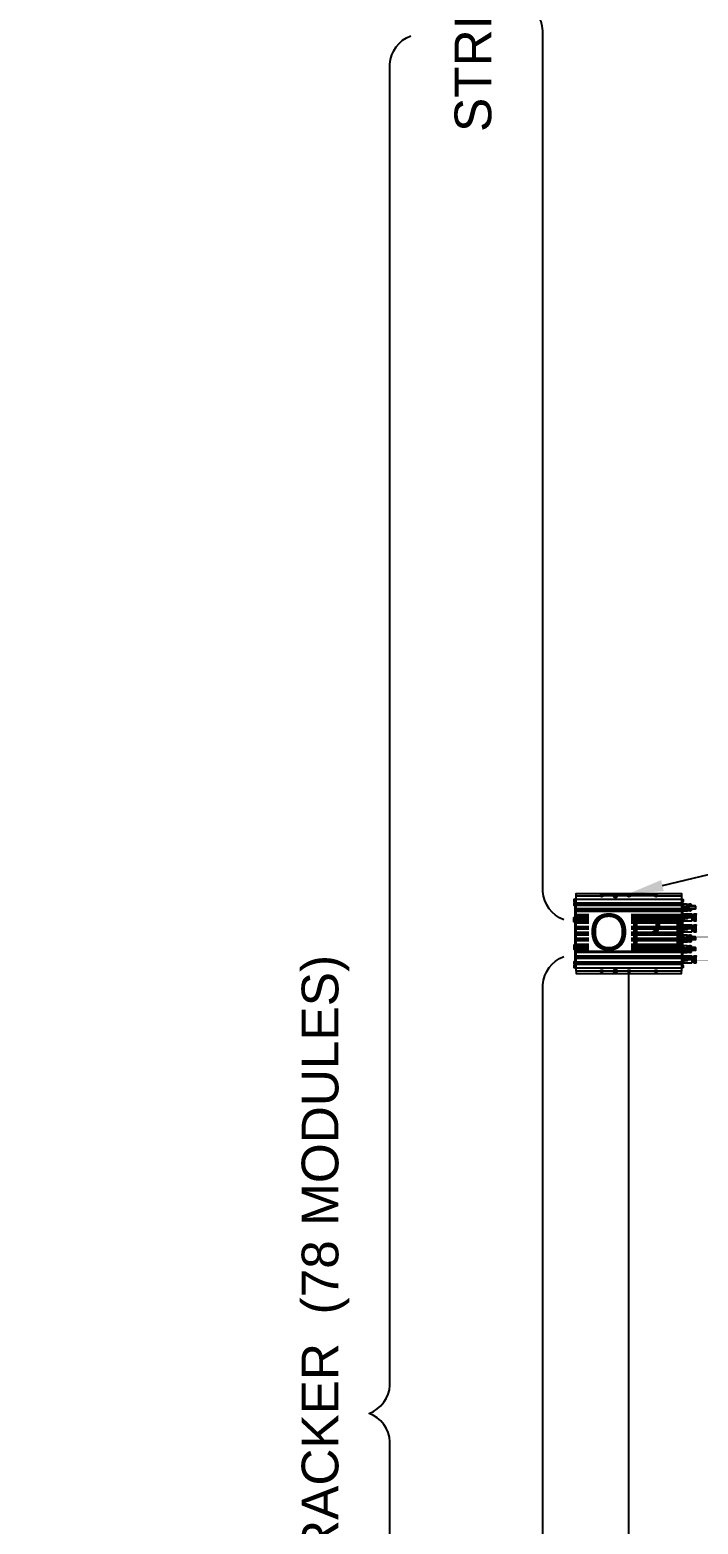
# Model space of a CAD drawing. Header units: feet. Extents: x -13743 to 68376, y -48 to 67763.
# Drawn here: x 1606.5 to 1642.8, y 63206.8 to 63288.1 of the extents above; entities that cross this region are included whole.
import ezdxf
from ezdxf import colors
from ezdxf.entities.mleader import LeaderData, LeaderLine
from ezdxf.enums import TextEntityAlignment as Align
from ezdxf.lldxf.tags import DXFTag
from ezdxf.math import Vec2, Vec3

# ---------------------------------------------------------------- set-up
doc = ezdxf.new("R2018")
doc.units = ezdxf.units.FT
doc.header["$MEASUREMENT"] = 0
for name, color, linetype in [('E-DC FEEDER', 10, 'DC TRUNK FEEDER'), ('E-OPT', 10, 'Continuous'), ('G-ANNO-TEXT', 1, 'Continuous')]:
    doc.layers.add(name, color=color, linetype=linetype)
doc.styles.add('NEI-A', font='arial.ttf')
doc.styles.get("Standard").update_dxf_attribs({"font": 'arial.ttf'})
tags = doc.linetypes.add('DC TRUNK FEEDER', pattern='A,0.5,-0.2,["DT",Standard,S=0.1,R=0,X=-0.1,Y=-0.05],-0.2', length=0.9).pattern_tags.tags
tags[6] = DXFTag(74, 10)

# ---------------------------------------------------------------- blocks, each defined once
blk = doc.blocks.new('AMPT-OPTIMIZER')
at = {"layer": 'E-OPT'}
for p, q in [((6.025, 3.759), (6.171, 3.765)), ((6.171, 3.395), (6.171, 3.407)), ((5.883, 3.023), (5.87, 3.023)), ((6.045, 3.13), (6.532, 3.13)), ((6.045, 3.042), (6.532, 3.042)), ((6.532, 3.033), (6.045, 3.033)), ((6.045, 2.534), (6.532, 2.534)), ((6.045, 2.447), (6.532, 2.447)), ((6.399, 2.897), (6.301, 2.897)), ((5.883, 2.428), (5.87, 2.428)), ((6.025, 2.075), (6.171, 2.081)), ((6.532, 2.438), (6.045, 2.438)), ((6.171, 1.71), (6.171, 1.723)), ((6.399, 2.302), (6.301, 2.302)), ((6.025, 1.495), (6.171, 1.5)), ((6.045, 0.85), (6.532, 0.85)), ((6.171, 1.13), (6.171, 1.143)), ((5.883, 0.744), (5.87, 0.744)), ((6.045, 0.763), (6.532, 0.763)), ((6.532, 0.753), (6.045, 0.753)), ((6.399, 0.618), (6.301, 0.618))]:
    blk.add_line(p, q, dxfattribs=at)
for points in [[(0, 4.218), (0, 4.34), (5.73, 4.34), (5.73, 4.218)], [(1.325, 0.123), (0, 0.123), (0, 4.218), (1.325, 4.218)], [(2.027, 4.218), (1.448, 4.218)], [(2.805, 4.218), (2.226, 4.218)], [(4.28, 4.218), (2.928, 4.218)], [(4.403, 4.218), (5.73, 4.218), (5.73, 0.123), (4.403, 0.123)], [(-0.089, 4.013), (-0.131, 4.013), (-0.131, 3.905), (-0.089, 3.905)], [(-0.089, 3.824), (-0.131, 3.824), (-0.131, 3.717), (-0.089, 3.717)], [(-0.028, 4.028), (0, 4.028)], [(0, 4.031), (5.73, 4.031)], [(0, 3.836), (5.73, 3.836)], [(0, 3.805), (5.73, 3.805)], [(0, 3.774), (5.73, 3.774)], [(0, 3.744), (5.73, 3.744)], [(0, 3.713), (5.73, 3.713)], [(0, 3.524), (5.73, 3.524)], [(0, 3.485), (5.73, 3.485)], [(0, 3.453), (5.73, 3.453)], [(0, 3.422), (5.73, 3.422)], [(0, 3.383), (5.73, 3.383)], [(5.73, 4.037), (5.775, 4.037), (5.775, 0.305), (5.73, 0.305)], [(5.775, 4.013), (5.817, 4.013), (5.817, 3.905), (5.775, 3.905)], [(5.775, 3.824), (5.817, 3.824), (5.817, 3.717), (5.775, 3.717)], [(5.9, 3.444), (5.971, 3.444), (5.971, 3.64), (5.9, 3.64)], [(6.112, 3.683), (6.112, 3.549), (6.112, 3.489)], [(6.171, 3.725), (6.171, 3.777), (6.196, 3.778)], [(6.196, 3.726), (6.196, 3.778), (6.254, 3.756), (6.254, 3.704)], [(-0.089, 2.924), (-0.131, 2.924), (-0.131, 3.032), (-0.089, 3.032)], [(-0.089, 2.8), (-0.131, 2.8), (-0.131, 2.907), (-0.089, 2.907)], [(0, 3.199), (5.73, 3.199)], [(0, 3.165), (5.73, 3.165)], [(0, 3.132), (5.73, 3.132)], [(0, 3.097), (5.73, 3.097)], [(0, 3.041), (5.73, 3.041)], [(0, 2.932), (5.73, 2.932)], [(0, 2.908), (5.73, 2.908)], [(0, 2.877), (5.73, 2.877)], [(0, 2.843), (5.73, 2.843)], [(0, 2.808), (5.73, 2.808)], [(0, 2.782), (5.73, 2.782)], [(0, 2.746), (5.73, 2.746)], [(0, 2.548), (5.73, 2.548)], [(0, 2.514), (5.73, 2.514)], [(0, 2.485), (5.73, 2.485)], [(0, 2.455), (5.73, 2.455)], [(5.775, 2.92), (5.817, 2.92), (5.817, 2.813), (5.775, 2.813)], [(5.87, 3.035), (5.87, 3.036), (5.855, 3.036)], [(5.87, 2.439), (5.87, 2.441), (5.855, 2.441)], [(5.897, 3.036), (5.883, 3.036), (5.883, 3.035)], [(5.897, 2.441), (5.883, 2.441), (5.883, 2.439)], [(0, 2.421), (5.73, 2.421)], [(0, 2.241), (5.73, 2.241)], [(0, 2.211), (5.73, 2.211)], [(0, 2.173), (5.73, 2.173)], [(0, 2.135), (5.73, 2.135)], [(0, 2.104), (5.73, 2.104)], [(0, 1.925), (5.73, 1.925)], [(0, 1.891), (5.73, 1.891)], [(0, 1.861), (5.73, 1.861)], [(0, 1.832), (5.73, 1.832)], [(0, 1.797), (5.73, 1.797)], [(5.9, 1.76), (5.971, 1.76), (5.971, 1.956), (5.9, 1.956)], [(6.112, 1.999), (6.112, 1.865), (6.112, 1.805)], [(6.171, 2.041), (6.171, 2.093), (6.196, 2.094)], [(6.196, 2.042), (6.196, 2.094), (6.254, 2.071), (6.254, 2.02)], [(-0.089, 1.541), (-0.131, 1.541), (-0.131, 1.434), (-0.089, 1.434)], [(-0.089, 1.417), (-0.131, 1.417), (-0.131, 1.31), (-0.089, 1.31)], [(0, 1.599), (5.73, 1.599)], [(0, 1.563), (5.73, 1.563)], [(0, 1.537), (5.73, 1.537)], [(0, 1.503), (5.73, 1.503)], [(0, 1.469), (5.73, 1.469)], [(0, 1.437), (5.73, 1.437)], [(0, 1.414), (5.73, 1.414)], [(0, 1.304), (5.73, 1.304)], [(0, 1.248), (5.73, 1.248)], [(0, 1.213), (5.73, 1.213)], [(0, 1.181), (5.73, 1.181)], [(0, 1.146), (5.73, 1.146)], [(0, 0.962), (5.73, 0.962)], [(0, 0.923), (5.73, 0.923)], [(0, 0.892), (5.73, 0.892)], [(0, 0.861), (5.73, 0.861)], [(0, 0.822), (5.73, 0.822)], [(5.775, 1.527), (5.817, 1.527), (5.817, 1.42), (5.775, 1.42)], [(5.9, 1.18), (5.971, 1.18), (5.971, 1.376), (5.9, 1.376)], [(6.112, 1.419), (6.112, 1.285), (6.112, 1.225)], [(6.171, 1.461), (6.171, 1.513), (6.196, 1.514)], [(6.196, 1.462), (6.196, 1.514), (6.254, 1.491), (6.254, 1.44)], [(-0.089, 0.624), (-0.131, 0.624), (-0.131, 0.517), (-0.089, 0.517)], [(-0.089, 0.433), (-0.131, 0.433), (-0.131, 0.326), (-0.089, 0.326)], [(-0.028, 0.313), (0, 0.313)], [(0, 0.633), (5.73, 0.633)], [(0, 0.602), (5.73, 0.602)], [(0, 0.571), (5.73, 0.571)], [(0, 0.54), (5.73, 0.54)], [(0, 0.51), (5.73, 0.51)], [(0, 0.311), (5.73, 0.311)], [(0, 0.123), (0, 0), (5.73, 0), (5.73, 0.123)], [(2.027, 0.123), (1.448, 0.123)], [(2.805, 0.123), (2.226, 0.123)], [(4.28, 0.123), (2.928, 0.123)], [(5.775, 0.624), (5.817, 0.624), (5.817, 0.517), (5.775, 0.517)], [(5.775, 0.433), (5.817, 0.433), (5.817, 0.326), (5.775, 0.326)], [(5.87, 0.755), (5.87, 0.757), (5.855, 0.757)], [(5.897, 0.757), (5.883, 0.757), (5.883, 0.755)]]:
    blk.add_lwpolyline(points, dxfattribs=at)
for points in [[(-0.028, 0.305), (-0.028, 4.037), (-0.089, 4.037), (-0.089, 0.305)], [(5.869, 3.553), (5.869, 3.592), (5.882, 3.592), (5.882, 3.553)], [(1.443, 2.652), (1.478, 2.652), (1.478, 2.634), (1.443, 2.634), (1.443, 2.6), (1.426, 2.6), (1.426, 2.634), (1.391, 2.634), (1.391, 2.652), (1.426, 2.652), (1.426, 2.686), (1.443, 2.686)], [(1.994, 2.652), (2.029, 2.652), (2.029, 2.634), (1.994, 2.634), (1.994, 2.6), (1.977, 2.6), (1.977, 2.634), (1.942, 2.634), (1.942, 2.652), (1.977, 2.652), (1.977, 2.686), (1.994, 2.686)], [(5.855, 3.046), (5.855, 3.035), (5.87, 3.035), (5.87, 3.022), (5.883, 3.022), (5.883, 3.035), (5.897, 3.035), (5.897, 3.046), (5.883, 3.046), (5.883, 3.06), (5.87, 3.06), (5.87, 3.046)], [(5.855, 2.451), (5.855, 2.439), (5.87, 2.439), (5.87, 2.426), (5.883, 2.426), (5.883, 2.439), (5.897, 2.439), (5.897, 2.451), (5.883, 2.451), (5.883, 2.465), (5.87, 2.465), (5.87, 2.451)], [(1.443, 1.689), (1.478, 1.689), (1.478, 1.706), (1.443, 1.706), (1.443, 1.741), (1.426, 1.741), (1.426, 1.706), (1.391, 1.706), (1.391, 1.689), (1.426, 1.689), (1.426, 1.654), (1.443, 1.654)], [(1.994, 1.689), (2.029, 1.689), (2.029, 1.706), (1.994, 1.706), (1.994, 1.741), (1.977, 1.741), (1.977, 1.706), (1.942, 1.706), (1.942, 1.689), (1.977, 1.689), (1.977, 1.654), (1.994, 1.654)], [(5.869, 1.869), (5.869, 1.908), (5.882, 1.908), (5.882, 1.869)], [(5.869, 1.289), (5.869, 1.327), (5.882, 1.327), (5.882, 1.289)], [(5.855, 0.767), (5.855, 0.755), (5.87, 0.755), (5.87, 0.742), (5.883, 0.742), (5.883, 0.755), (5.897, 0.755), (5.897, 0.767), (5.883, 0.767), (5.883, 0.781), (5.87, 0.781), (5.87, 0.767)]]:
    blk.add_lwpolyline(points, close=True, dxfattribs=at)
for points in [[(6.025, 3.707), (6.177, 3.713), (6.171, 3.725), (6.196, 3.726), (6.254, 3.704), (6.254, 3.699, -0.417336), (6.248, 3.693), (6.029, 3.684, 0.407505), (6.025, 3.681)], [(6.025, 3.413), (6.177, 3.407), (6.171, 3.395), (6.196, 3.394), (6.254, 3.416), (6.254, 3.421, 0.417361), (6.248, 3.427), (6.029, 3.436, -0.407434), (6.025, 3.439)], [(6.025, 2.023), (6.177, 2.029), (6.171, 2.041), (6.196, 2.042), (6.254, 2.02), (6.254, 2.015, -0.417336), (6.248, 2.009), (6.029, 2, 0.407505), (6.025, 1.996)], [(6.025, 1.728), (6.177, 1.723), (6.171, 1.71), (6.196, 1.71), (6.254, 1.732), (6.254, 1.737, 0.417361), (6.248, 1.743), (6.029, 1.751, -0.407434), (6.025, 1.755)], [(6.025, 1.443), (6.177, 1.449), (6.171, 1.461), (6.196, 1.462), (6.254, 1.44), (6.254, 1.434, -0.417336), (6.248, 1.428), (6.029, 1.42, 0.407505), (6.025, 1.416)], [(6.025, 1.148), (6.177, 1.143), (6.171, 1.13), (6.196, 1.129), (6.254, 1.152), (6.254, 1.157, 0.417361), (6.248, 1.163), (6.029, 1.171, -0.407434), (6.025, 1.175)]]:
    blk.add_lwpolyline(points, format="xyb", dxfattribs=at)
for centre, radius in [((1.386, 4.218), 0.0616), ((2.126, 4.218), 0.0994), ((2.126, 4.218), 0.0473), ((2.126, 4.218), 0.0136), ((2.866, 4.218), 0.0616), ((4.341, 4.218), 0.0616), ((5.874, 3.572), 0.0426), ((1.435, 2.643), 0.0939), ((1.986, 2.643), 0.0939), ((5.877, 3.04), 0.0426), ((5.877, 2.444), 0.0426), ((1.435, 1.697), 0.0939), ((1.986, 1.697), 0.0939), ((5.874, 1.888), 0.0426), ((5.874, 1.308), 0.0426), ((1.386, 0.123), 0.0616), ((2.126, 0.123), 0.0994), ((2.126, 0.123), 0.0473), ((2.126, 0.123), 0.0136), ((2.866, 0.123), 0.0616), ((4.341, 0.123), 0.0616), ((5.877, 0.76), 0.0426)]:
    blk.add_circle(centre, radius, dxfattribs=at)
for points, degree, knots in [([(5.817, 3.781), (6.025, 3.781), (6.025, 3.691), (6.025, 3.685), (6.025, 3.588), (6.025, 3.496), (6.025, 3.399), (6.025, 3.395), (6.025, 3.39), (5.775, 3.39)], 1, [0.137833, 0.137833, 0.8295, 1.8295, 2.8295, 3.8295, 4.781137, 5.781137, 6.781137, 7.781137, 8.528711, 8.528711]), ([(5.9, 3.606), (5.9, 3.617), (5.9, 3.629), (5.9, 3.64), (5.892, 3.644), (5.876, 3.652), (5.842, 3.667), (5.817, 3.678), (5.8, 3.685), (5.8, 3.686), (5.798, 3.686), (5.795, 3.688), (5.794, 3.689), (5.793, 3.69), (5.793, 3.691), (5.793, 3.691), (5.793, 3.592), (5.793, 3.494), (5.793, 3.395), (5.793, 3.395), (5.793, 3.395), (5.794, 3.396), (5.796, 3.397), (5.798, 3.398), (5.8, 3.399), (5.8, 3.399), (5.817, 3.406), (5.842, 3.417), (5.876, 3.432), (5.892, 3.44), (5.9, 3.444), (5.9, 3.475), (5.9, 3.507), (5.9, 3.539)], 3, [0, 0, 0, 0, 0.175489, 0.175489, 0.175489, 0.425436, 0.675194, 1.175489, 1.175489, 1.175489, 1.339863, 1.811084, 1.995544, 2.099777, 2.175489, 2.175489, 2.175489, 3.175489, 3.175489, 3.175489, 3.20703, 3.28519, 3.460771, 3.984033, 4.175489, 4.175489, 4.175489, 4.676213, 4.925949, 5.175489, 5.175489, 5.175489, 5.657834, 5.657834, 5.657834, 5.657834]), ([(5.971, 3.64), (5.976, 3.636), (5.986, 3.629), (6, 3.616), (6.011, 3.605), (6.02, 3.596), (6.024, 3.591), (6.025, 3.588), (6.025, 3.557), (6.025, 3.527), (6.025, 3.496), (6.024, 3.493), (6.02, 3.489), (6.012, 3.479), (6, 3.468), (5.986, 3.456), (5.976, 3.448), (5.971, 3.444)], 3, [0, 0, 0, 0, 0.249655, 0.499064, 0.749429, 0.874826, 1, 1, 1, 2, 2, 2, 2.121887, 2.244534, 2.492906, 2.745645, 3, 3, 3, 3]), ([(6.496, 3.659), (6.496, 3.659), (6.496, 3.659), (6.496, 3.658), (6.496, 3.657), (6.496, 3.655), (6.496, 3.654), (6.496, 3.653), (6.496, 3.655), (6.497, 3.657), (6.496, 3.66), (6.496, 3.663), (6.495, 3.664), (6.494, 3.665), (6.493, 3.667), (6.491, 3.668), (6.49, 3.668), (6.489, 3.668), (6.487, 3.669), (6.486, 3.669), (6.486, 3.669), (6.366, 3.669), (6.246, 3.669), (6.125, 3.669)], 3, [0, 0, 0, 0, 0.00679, 0.082907, 0.273787, 0.579512, 1, 1, 1, 1.184323, 1.369552, 1.431018, 1.494647, 1.57509, 1.669545, 1.75354, 1.803206, 1.860768, 1.942971, 2, 2, 2, 3, 3, 3, 3]), ([(6.125, 3.638), (6.246, 3.638), (6.366, 3.638), (6.486, 3.638), (6.487, 3.638), (6.488, 3.638), (6.49, 3.638), (6.491, 3.639), (6.493, 3.64), (6.494, 3.641), (6.495, 3.642), (6.496, 3.644), (6.497, 3.648), (6.497, 3.651), (6.496, 3.653), (6.496, 3.652), (6.496, 3.649), (6.496, 3.644), (6.496, 3.639), (6.496, 3.635), (6.496, 3.631), (6.496, 3.626), (6.496, 3.62), (6.496, 3.614), (6.496, 3.607), (6.496, 3.6), (6.496, 3.592), (6.496, 3.585), (6.496, 3.578), (6.496, 3.571), (6.496, 3.565), (6.496, 3.56), (6.496, 3.558), (6.496, 3.555), (6.496, 3.55), (6.496, 3.542), (6.496, 3.536), (6.496, 3.532), (6.496, 3.529), (6.496, 3.525), (6.496, 3.522), (6.496, 3.519), (6.496, 3.516), (6.496, 3.514), (6.496, 3.513), (6.496, 3.513), (6.496, 3.513)], 3, [0, 0, 0, 0, 1, 1, 1, 1.083046, 1.158085, 1.262935, 1.337098, 1.402233, 1.482349, 1.555826, 1.696592, 2, 2, 2, 2.04231, 2.094742, 2.1573, 2.195082, 2.234864, 2.276646, 2.343067, 2.413996, 2.488015, 2.563526, 2.640518, 2.718997, 2.791295, 2.862229, 2.931799, 3, 3, 3, 3.1834, 3.352569, 3.507508, 3.584771, 3.655787, 3.720526, 3.805907, 3.877192, 3.933172, 3.972439, 3.994995, 4, 4, 4, 4]), ([(6.495, 3.507), (6.494, 3.507), (6.494, 3.506), (6.493, 3.505), (6.491, 3.504), (6.489, 3.503), (6.487, 3.503), (6.486, 3.503), (6.486, 3.503), (6.366, 3.503), (6.246, 3.503), (6.125, 3.503)], 3, [0, 0, 0, 0, 0.056801, 0.266575, 0.453065, 0.690822, 0.873365, 1, 1, 1, 2, 2, 2, 2]), ([(6.495, 3.665), (6.495, 3.665), (6.495, 3.664), (6.495, 3.663), (6.496, 3.663), (6.496, 3.662), (6.496, 3.661), (6.496, 3.66), (6.496, 3.66), (6.496, 3.659), (6.496, 3.659)], 3, [0, 0, 0, 0, 0.122148, 0.248297, 0.373015, 0.498504, 0.624821, 0.749092, 0.874878, 1, 1, 1, 1]), ([(6.496, 3.513), (6.496, 3.513), (6.496, 3.512), (6.496, 3.511), (6.496, 3.511), (6.496, 3.51), (6.496, 3.509), (6.495, 3.508), (6.495, 3.508), (6.495, 3.507), (6.495, 3.507)], 3, [0, 0, 0, 0, 0.125061, 0.250714, 0.374997, 0.501326, 0.626689, 0.751419, 0.874759, 1, 1, 1, 1]), ([(6.405, 3.219), (6.405, 3.218), (6.405, 3.216), (6.405, 3.183), (6.301, 3.183), (6.301, 3.195), (6.301, 3.204), (6.282, 3.224), (5.775, 3.224)], 1, [0, 0, 1, 2, 3, 4, 5, 6, 7, 7.955035, 7.955035]), ([(6.405, 2.624), (6.405, 2.623), (6.405, 2.62), (6.405, 2.588), (6.301, 2.588), (6.301, 2.6), (6.301, 2.609), (6.282, 2.628), (5.775, 2.628)], 1, [0, 0, 1, 2, 3, 4, 5, 6, 7, 7.955035, 7.955035]), ([(5.928, 3.173), (5.912, 3.181), (5.881, 3.196), (5.85, 3.209), (5.834, 3.216), (5.833, 3.216), (5.832, 3.217), (5.83, 3.217), (5.828, 3.219), (5.827, 3.219), (5.827, 3.219), (5.827, 3.219), (5.827, 3.127), (5.827, 3.034), (5.827, 2.942), (5.827, 2.942), (5.827, 2.942), (5.828, 2.943), (5.829, 2.945), (5.832, 2.946), (5.833, 2.947), (5.834, 2.947), (5.85, 2.954), (5.881, 2.967), (5.912, 2.982), (5.928, 2.989), (5.967, 2.989), (6.006, 2.989), (6.045, 2.989), (6.045, 3.051), (6.045, 3.112), (6.045, 3.173), (6.006, 3.173), (5.967, 3.173), (5.928, 3.173), (5.928, 3.112), (5.928, 3.051), (5.928, 2.989)], 3, [0, 0, 0, 0, 0.499249, 1, 1, 1, 1.191456, 1.714328, 1.889909, 1.968408, 2, 2, 2, 3, 3, 3, 3.075721, 3.180211, 3.36466, 3.835604, 4, 4, 4, 4.500323, 5, 5, 5, 6, 6, 6, 7, 7, 7, 8, 8, 8, 9, 9, 9, 9]), ([(5.928, 2.578), (5.912, 2.585), (5.881, 2.6), (5.85, 2.614), (5.834, 2.62), (5.833, 2.62), (5.832, 2.621), (5.83, 2.622), (5.828, 2.623), (5.827, 2.623), (5.827, 2.624), (5.827, 2.624), (5.827, 2.531), (5.827, 2.439), (5.827, 2.346), (5.827, 2.346), (5.827, 2.347), (5.828, 2.348), (5.829, 2.349), (5.832, 2.351), (5.833, 2.351), (5.834, 2.351), (5.85, 2.358), (5.881, 2.372), (5.912, 2.386), (5.928, 2.394), (5.967, 2.394), (6.006, 2.394), (6.045, 2.394), (6.045, 2.455), (6.045, 2.517), (6.045, 2.578), (6.006, 2.578), (5.967, 2.578), (5.928, 2.578), (5.928, 2.517), (5.928, 2.455), (5.928, 2.394)], 3, [0, 0, 0, 0, 0.499249, 1, 1, 1, 1.191456, 1.714328, 1.889909, 1.968408, 2, 2, 2, 3, 3, 3, 3.075721, 3.180211, 3.36466, 3.835604, 4, 4, 4, 4.500323, 5, 5, 5, 6, 6, 6, 7, 7, 7, 8, 8, 8, 9, 9, 9, 9]), ([(6.282, 3.224), (6.282, 3.222), (6.282, 3.221), (6.282, 3.219), (6.282, 3.219), (6.282, 3.219), (6.283, 3.218), (6.283, 3.217), (6.284, 3.216), (6.284, 3.216), (6.29, 3.209), (6.296, 3.202), (6.301, 3.195)], 3, [0, 0, 0, 0, 1, 1, 1, 1.133744, 1.328934, 1.783703, 2, 2, 2, 3, 3, 3, 3]), ([(6.301, 2.967), (6.296, 2.96), (6.29, 2.954), (6.284, 2.947), (6.284, 2.947), (6.283, 2.946), (6.282, 2.944), (6.282, 2.943), (6.282, 2.942), (6.282, 2.942), (6.282, 2.913), (6.282, 2.885), (6.282, 2.857), (6.288, 2.863), (6.295, 2.87), (6.301, 2.876), (6.301, 2.907), (6.301, 2.937), (6.301, 2.967), (6.301, 2.971), (6.301, 2.975), (6.301, 2.979), (6.336, 2.979), (6.37, 2.979), (6.405, 2.979)], 3, [0, 0, 0, 0, 1, 1, 1, 1.158896, 1.546272, 1.765764, 2, 2, 2, 3, 3, 3, 4, 4, 4, 5, 5, 5, 6, 6, 6, 7, 7, 7, 7]), ([(6.282, 2.628), (6.282, 2.627), (6.282, 2.625), (6.282, 2.624), (6.282, 2.624), (6.282, 2.623), (6.283, 2.622), (6.283, 2.621), (6.284, 2.62), (6.284, 2.62), (6.29, 2.614), (6.296, 2.607), (6.301, 2.6)], 3, [0, 0, 0, 0, 1, 1, 1, 1.133744, 1.328934, 1.783703, 2, 2, 2, 3, 3, 3, 3]), ([(5.775, 2.097), (6.025, 2.097), (6.025, 2.007), (6.025, 2.001), (6.025, 1.904), (6.025, 1.812), (6.025, 1.715), (6.025, 1.711), (6.025, 1.706), (5.775, 1.706)], 1, [0, 0, 0.8295, 1.8295, 2.8295, 3.8295, 4.781137, 5.781137, 6.781137, 7.781137, 8.528711, 8.528711]), ([(5.9, 1.922), (5.9, 1.933), (5.9, 1.945), (5.9, 1.956), (5.892, 1.96), (5.876, 1.968), (5.842, 1.983), (5.817, 1.994), (5.8, 2.001), (5.8, 2.001), (5.798, 2.002), (5.795, 2.003), (5.794, 2.005), (5.793, 2.006), (5.793, 2.007), (5.793, 2.007), (5.793, 1.908), (5.793, 1.81), (5.793, 1.711), (5.793, 1.711), (5.793, 1.711), (5.794, 1.712), (5.796, 1.713), (5.798, 1.714), (5.8, 1.714), (5.8, 1.715), (5.817, 1.722), (5.842, 1.733), (5.876, 1.748), (5.892, 1.756), (5.9, 1.76), (5.9, 1.791), (5.9, 1.823), (5.9, 1.854)], 3, [0, 0, 0, 0, 0.175489, 0.175489, 0.175489, 0.425436, 0.675194, 1.175489, 1.175489, 1.175489, 1.339863, 1.811084, 1.995544, 2.099777, 2.175489, 2.175489, 2.175489, 3.175489, 3.175489, 3.175489, 3.20703, 3.28519, 3.460771, 3.984033, 4.175489, 4.175489, 4.175489, 4.676213, 4.925949, 5.175489, 5.175489, 5.175489, 5.657834, 5.657834, 5.657834, 5.657834]), ([(5.971, 1.956), (5.976, 1.952), (5.986, 1.944), (6, 1.932), (6.011, 1.921), (6.02, 1.912), (6.024, 1.907), (6.025, 1.904), (6.025, 1.873), (6.025, 1.843), (6.025, 1.812), (6.024, 1.809), (6.02, 1.805), (6.012, 1.795), (6, 1.784), (5.986, 1.772), (5.976, 1.764), (5.971, 1.76)], 3, [0, 0, 0, 0, 0.249655, 0.499064, 0.749429, 0.874826, 1, 1, 1, 2, 2, 2, 2.121887, 2.244534, 2.492906, 2.745645, 3, 3, 3, 3]), ([(6.496, 1.975), (6.496, 1.975), (6.496, 1.975), (6.496, 1.974), (6.496, 1.973), (6.496, 1.971), (6.496, 1.97), (6.496, 1.969), (6.496, 1.97), (6.497, 1.973), (6.496, 1.976), (6.496, 1.978), (6.495, 1.98), (6.494, 1.981), (6.493, 1.983), (6.491, 1.983), (6.49, 1.984), (6.489, 1.984), (6.487, 1.985), (6.486, 1.985), (6.486, 1.985), (6.366, 1.985), (6.246, 1.985), (6.125, 1.985)], 3, [0, 0, 0, 0, 0.00679, 0.082907, 0.273787, 0.579512, 1, 1, 1, 1.184323, 1.369552, 1.431018, 1.494647, 1.57509, 1.669545, 1.75354, 1.803206, 1.860768, 1.942971, 2, 2, 2, 3, 3, 3, 3]), ([(6.125, 1.954), (6.246, 1.954), (6.366, 1.954), (6.486, 1.954), (6.487, 1.954), (6.488, 1.954), (6.49, 1.954), (6.491, 1.955), (6.493, 1.956), (6.494, 1.957), (6.495, 1.958), (6.496, 1.96), (6.497, 1.964), (6.497, 1.967), (6.496, 1.969), (6.496, 1.968), (6.496, 1.965), (6.496, 1.96), (6.496, 1.955), (6.496, 1.951), (6.496, 1.947), (6.496, 1.942), (6.496, 1.936), (6.496, 1.93), (6.496, 1.923), (6.496, 1.915), (6.496, 1.908), (6.496, 1.901), (6.496, 1.894), (6.496, 1.887), (6.496, 1.88), (6.496, 1.876), (6.496, 1.874), (6.496, 1.871), (6.496, 1.866), (6.496, 1.858), (6.496, 1.852), (6.496, 1.848), (6.496, 1.844), (6.496, 1.841), (6.496, 1.838), (6.496, 1.835), (6.496, 1.832), (6.496, 1.83), (6.496, 1.829), (6.496, 1.829), (6.496, 1.829)], 3, [0, 0, 0, 0, 1, 1, 1, 1.083046, 1.158085, 1.262935, 1.337098, 1.402233, 1.482349, 1.555826, 1.696592, 2, 2, 2, 2.04231, 2.094742, 2.1573, 2.195082, 2.234864, 2.276646, 2.343067, 2.413996, 2.488015, 2.563526, 2.640518, 2.718997, 2.791295, 2.862229, 2.931799, 3, 3, 3, 3.1834, 3.352569, 3.507508, 3.584771, 3.655787, 3.720526, 3.805907, 3.877192, 3.933172, 3.972439, 3.994995, 4, 4, 4, 4]), ([(6.495, 1.823), (6.494, 1.823), (6.494, 1.822), (6.493, 1.821), (6.491, 1.82), (6.489, 1.819), (6.487, 1.819), (6.486, 1.819), (6.486, 1.819), (6.366, 1.819), (6.246, 1.819), (6.125, 1.819)], 3, [0, 0, 0, 0, 0.056801, 0.266575, 0.453065, 0.690822, 0.873365, 1, 1, 1, 2, 2, 2, 2]), ([(6.301, 2.372), (6.296, 2.365), (6.29, 2.358), (6.284, 2.351), (6.284, 2.351), (6.283, 2.35), (6.282, 2.349), (6.282, 2.347), (6.282, 2.347), (6.282, 2.346), (6.282, 2.318), (6.282, 2.29), (6.282, 2.261), (6.288, 2.268), (6.295, 2.275), (6.301, 2.281), (6.301, 2.311), (6.301, 2.341), (6.301, 2.372), (6.301, 2.376), (6.301, 2.38), (6.301, 2.384), (6.336, 2.384), (6.37, 2.384), (6.405, 2.384)], 3, [0, 0, 0, 0, 1, 1, 1, 1.158896, 1.546272, 1.765764, 2, 2, 2, 3, 3, 3, 4, 4, 4, 5, 5, 5, 6, 6, 6, 7, 7, 7, 7]), ([(6.495, 1.981), (6.495, 1.98), (6.495, 1.98), (6.495, 1.979), (6.496, 1.979), (6.496, 1.978), (6.496, 1.977), (6.496, 1.976), (6.496, 1.975), (6.496, 1.975), (6.496, 1.975)], 3, [0, 0, 0, 0, 0.122148, 0.248297, 0.373015, 0.498504, 0.624821, 0.749092, 0.874878, 1, 1, 1, 1]), ([(6.496, 1.829), (6.496, 1.829), (6.496, 1.828), (6.496, 1.827), (6.496, 1.826), (6.496, 1.826), (6.496, 1.825), (6.495, 1.824), (6.495, 1.823), (6.495, 1.823), (6.495, 1.823)], 3, [0, 0, 0, 0, 0.125061, 0.250714, 0.374997, 0.501326, 0.626689, 0.751419, 0.874759, 1, 1, 1, 1]), ([(5.817, 1.517), (6.025, 1.517), (6.025, 1.427), (6.025, 1.421), (6.025, 1.324), (6.025, 1.232), (6.025, 1.135), (6.025, 1.131), (6.025, 1.126), (5.775, 1.126)], 1, [0.137833, 0.137833, 0.8295, 1.8295, 2.8295, 3.8295, 4.781137, 5.781137, 6.781137, 7.781137, 8.528711, 8.528711]), ([(6.405, 0.94), (6.405, 0.938), (6.405, 0.936), (6.405, 0.904), (6.301, 0.904), (6.301, 0.916), (6.301, 0.924), (6.282, 0.944), (5.775, 0.944)], 1, [0, 0, 1, 2, 3, 4, 5, 6, 7, 7.955035, 7.955035]), ([(5.793, 1.131), (5.793, 1.131), (5.793, 1.131), (5.794, 1.132), (5.796, 1.133), (5.798, 1.134), (5.8, 1.134), (5.8, 1.135), (5.817, 1.142), (5.842, 1.152), (5.876, 1.168), (5.892, 1.176), (5.9, 1.18), (5.9, 1.211), (5.9, 1.243), (5.9, 1.274)], 3, [2, 2, 2, 2, 2.031541, 2.109701, 2.285282, 2.808544, 3, 3, 3, 3.500724, 3.75046, 4, 4, 4, 4.482346, 4.482346, 4.482346, 4.482346]), ([(5.9, 1.342), (5.9, 1.353), (5.9, 1.365), (5.9, 1.376), (5.892, 1.38), (5.876, 1.388), (5.843, 1.403), (5.819, 1.413), (5.803, 1.42)], 3, [4.824511, 4.824511, 4.824511, 4.824511, 5, 5, 5, 5.249947, 5.499706, 5.975484, 5.975484, 5.975484, 5.975484]), ([(5.928, 0.894), (5.912, 0.901), (5.881, 0.916), (5.85, 0.929), (5.834, 0.936), (5.833, 0.936), (5.832, 0.937), (5.83, 0.938), (5.828, 0.939), (5.827, 0.939), (5.827, 0.94), (5.827, 0.94), (5.827, 0.847), (5.827, 0.755), (5.827, 0.662), (5.827, 0.662), (5.827, 0.663), (5.828, 0.664), (5.829, 0.665), (5.832, 0.666), (5.833, 0.667), (5.834, 0.667), (5.85, 0.674), (5.881, 0.687), (5.912, 0.702), (5.928, 0.71), (5.967, 0.71), (6.006, 0.71), (6.045, 0.71), (6.045, 0.771), (6.045, 0.832), (6.045, 0.894), (6.006, 0.894), (5.967, 0.894), (5.928, 0.894), (5.928, 0.832), (5.928, 0.771), (5.928, 0.71)], 3, [0, 0, 0, 0, 0.499249, 1, 1, 1, 1.191456, 1.714328, 1.889909, 1.968408, 2, 2, 2, 3, 3, 3, 3.075721, 3.180211, 3.36466, 3.835604, 4, 4, 4, 4.500323, 5, 5, 5, 6, 6, 6, 7, 7, 7, 8, 8, 8, 9, 9, 9, 9]), ([(5.971, 1.376), (5.976, 1.372), (5.986, 1.364), (6, 1.352), (6.011, 1.341), (6.02, 1.331), (6.024, 1.327), (6.025, 1.324), (6.025, 1.293), (6.025, 1.262), (6.025, 1.232), (6.024, 1.229), (6.02, 1.224), (6.012, 1.215), (6, 1.204), (5.986, 1.192), (5.976, 1.184), (5.971, 1.18)], 3, [0, 0, 0, 0, 0.249655, 0.499064, 0.749429, 0.874826, 1, 1, 1, 2, 2, 2, 2.121887, 2.244534, 2.492906, 2.745645, 3, 3, 3, 3]), ([(6.496, 1.395), (6.496, 1.395), (6.496, 1.395), (6.496, 1.394), (6.496, 1.393), (6.496, 1.391), (6.496, 1.39), (6.496, 1.389), (6.496, 1.39), (6.497, 1.393), (6.496, 1.396), (6.496, 1.398), (6.495, 1.4), (6.494, 1.401), (6.493, 1.402), (6.491, 1.403), (6.49, 1.404), (6.489, 1.404), (6.487, 1.404), (6.486, 1.404), (6.486, 1.404), (6.366, 1.404), (6.246, 1.404), (6.125, 1.404)], 3, [0, 0, 0, 0, 0.00679, 0.082907, 0.273787, 0.579512, 1, 1, 1, 1.184323, 1.369552, 1.431018, 1.494647, 1.57509, 1.669545, 1.75354, 1.803206, 1.860768, 1.942971, 2, 2, 2, 3, 3, 3, 3]), ([(6.125, 1.374), (6.246, 1.374), (6.366, 1.374), (6.486, 1.374), (6.487, 1.374), (6.488, 1.374), (6.49, 1.374), (6.491, 1.375), (6.493, 1.376), (6.494, 1.377), (6.495, 1.378), (6.496, 1.38), (6.497, 1.384), (6.497, 1.387), (6.496, 1.389), (6.496, 1.388), (6.496, 1.385), (6.496, 1.38), (6.496, 1.375), (6.496, 1.37), (6.496, 1.367), (6.496, 1.362), (6.496, 1.356), (6.496, 1.35), (6.496, 1.343), (6.496, 1.335), (6.496, 1.328), (6.496, 1.321), (6.496, 1.314), (6.496, 1.307), (6.496, 1.3), (6.496, 1.296), (6.496, 1.294), (6.496, 1.291), (6.496, 1.286), (6.496, 1.278), (6.496, 1.272), (6.496, 1.268), (6.496, 1.264), (6.496, 1.261), (6.496, 1.258), (6.496, 1.254), (6.496, 1.252), (6.496, 1.25), (6.496, 1.249), (6.496, 1.249), (6.496, 1.249)], 3, [0, 0, 0, 0, 1, 1, 1, 1.083046, 1.158085, 1.262935, 1.337098, 1.402233, 1.482349, 1.555826, 1.696592, 2, 2, 2, 2.04231, 2.094742, 2.1573, 2.195082, 2.234864, 2.276646, 2.343067, 2.413996, 2.488015, 2.563526, 2.640518, 2.718997, 2.791295, 2.862229, 2.931799, 3, 3, 3, 3.1834, 3.352569, 3.507508, 3.584771, 3.655787, 3.720526, 3.805907, 3.877192, 3.933172, 3.972439, 3.994995, 4, 4, 4, 4]), ([(6.495, 1.243), (6.494, 1.243), (6.494, 1.242), (6.493, 1.241), (6.491, 1.24), (6.489, 1.239), (6.487, 1.239), (6.486, 1.239), (6.486, 1.239), (6.366, 1.239), (6.246, 1.239), (6.125, 1.239)], 3, [0, 0, 0, 0, 0.056801, 0.266575, 0.453065, 0.690822, 0.873365, 1, 1, 1, 2, 2, 2, 2]), ([(6.282, 0.944), (6.282, 0.943), (6.282, 0.941), (6.282, 0.94), (6.282, 0.939), (6.282, 0.939), (6.283, 0.938), (6.283, 0.937), (6.284, 0.936), (6.284, 0.936), (6.29, 0.929), (6.296, 0.923), (6.301, 0.916)], 3, [0, 0, 0, 0, 1, 1, 1, 1.133744, 1.328934, 1.783703, 2, 2, 2, 3, 3, 3, 3]), ([(6.495, 1.401), (6.495, 1.4), (6.495, 1.4), (6.495, 1.399), (6.496, 1.398), (6.496, 1.398), (6.496, 1.397), (6.496, 1.396), (6.496, 1.395), (6.496, 1.395), (6.496, 1.395)], 3, [0, 0, 0, 0, 0.122148, 0.248297, 0.373015, 0.498504, 0.624821, 0.749092, 0.874878, 1, 1, 1, 1]), ([(6.496, 1.249), (6.496, 1.248), (6.496, 1.248), (6.496, 1.247), (6.496, 1.246), (6.496, 1.246), (6.496, 1.245), (6.495, 1.244), (6.495, 1.243), (6.495, 1.243), (6.495, 1.243)], 3, [0, 0, 0, 0, 0.125061, 0.250714, 0.374997, 0.501326, 0.626689, 0.751419, 0.874759, 1, 1, 1, 1]), ([(6.301, 0.688), (6.296, 0.681), (6.29, 0.674), (6.284, 0.667), (6.284, 0.667), (6.283, 0.666), (6.282, 0.665), (6.282, 0.663), (6.282, 0.662), (6.282, 0.662), (6.282, 0.634), (6.282, 0.606), (6.282, 0.577), (6.288, 0.584), (6.295, 0.59), (6.301, 0.597), (6.301, 0.627), (6.301, 0.657), (6.301, 0.688), (6.301, 0.692), (6.301, 0.696), (6.301, 0.7), (6.336, 0.7), (6.37, 0.7), (6.405, 0.7)], 3, [0, 0, 0, 0, 1, 1, 1, 1.158896, 1.546272, 1.765764, 2, 2, 2, 3, 3, 3, 4, 4, 4, 5, 5, 5, 6, 6, 6, 7, 7, 7, 7])]:
    blk.add_open_spline(points, degree=degree, knots=knots, dxfattribs=at)
for points in [[(6.026, 3.683), (6.112, 3.683), (6.125, 3.669), (6.125, 3.638), (6.125, 3.503), (6.125, 3.502), (6.112, 3.489), (6.025, 3.489)], [(6.254, 3.756), (6.254, 3.75), (6.254, 3.75), (6.254, 3.698)], [(5.817, 2.857), (6.282, 2.857)], [(6.045, 3.122), (6.532, 3.122), (6.532, 3.13), (6.532, 3.216), (6.532, 3.219), (6.532, 3.224), (6.405, 3.224), (6.399, 3.218), (6.399, 3.213), (6.405, 3.219), (6.405, 3.224)], [(6.045, 2.526), (6.532, 2.526), (6.532, 2.534), (6.532, 2.62), (6.532, 2.624), (6.532, 2.628), (6.405, 2.628), (6.399, 2.622), (6.399, 2.618), (6.405, 2.624), (6.405, 2.628)], [(6.405, 3.218), (6.399, 3.213), (6.399, 3.183)], [(6.405, 2.944), (6.405, 2.947), (6.405, 2.979), (6.399, 2.977), (6.399, 2.945), (6.405, 2.944), (6.405, 2.942), (6.405, 2.857), (6.532, 2.857), (6.532, 2.942), (6.532, 2.947), (6.532, 3.033), (6.532, 3.042), (6.532, 3.122)], [(6.399, 2.945), (6.399, 2.863), (6.405, 2.857)], [(6.405, 2.623), (6.399, 2.618), (6.399, 2.588)], [(6.405, 2.349), (6.405, 2.351), (6.405, 2.384), (6.399, 2.382), (6.399, 2.349), (6.405, 2.349), (6.405, 2.346), (6.405, 2.261), (6.532, 2.261), (6.532, 2.346), (6.532, 2.351), (6.532, 2.438), (6.532, 2.447), (6.532, 2.526)], [(5.775, 2.261), (6.282, 2.261)], [(6.026, 1.999), (6.112, 1.999), (6.125, 1.985), (6.125, 1.954), (6.125, 1.819), (6.125, 1.818), (6.112, 1.805), (6.025, 1.805)], [(6.254, 2.071), (6.254, 2.066), (6.254, 2.066), (6.254, 2.014)], [(6.399, 2.349), (6.399, 2.267), (6.405, 2.261)], [(6.026, 1.419), (6.112, 1.419), (6.125, 1.405), (6.125, 1.374), (6.125, 1.239), (6.125, 1.238), (6.112, 1.225), (6.025, 1.225)], [(6.045, 0.842), (6.532, 0.842), (6.532, 0.85), (6.532, 0.936), (6.532, 0.94), (6.532, 0.944), (6.405, 0.944), (6.399, 0.938), (6.399, 0.934), (6.405, 0.94), (6.405, 0.944)], [(6.254, 1.491), (6.254, 1.486), (6.254, 1.486), (6.254, 1.434)], [(6.405, 0.938), (6.399, 0.934), (6.399, 0.904)], [(6.405, 0.665), (6.405, 0.667), (6.405, 0.7), (6.399, 0.697), (6.399, 0.665), (6.405, 0.665), (6.405, 0.662), (6.405, 0.577), (6.532, 0.577), (6.532, 0.662), (6.532, 0.667), (6.532, 0.753), (6.532, 0.763), (6.532, 0.842)], [(5.817, 0.577), (6.282, 0.577)], [(6.399, 0.665), (6.399, 0.583), (6.405, 0.577)]]:
    blk.add_open_spline(points, degree=1, dxfattribs=at)
for points in [[(6.026, 3.489), (6.027, 3.487), (6.029, 3.487), (6.139, 3.483), (6.248, 3.479), (6.254, 3.479), (6.254, 3.473), (6.254, 3.447), (6.254, 3.422)], [(6.026, 1.805), (6.027, 1.803), (6.029, 1.803), (6.139, 1.799), (6.248, 1.795), (6.254, 1.795), (6.254, 1.789), (6.254, 1.763), (6.254, 1.737)], [(6.026, 1.225), (6.027, 1.223), (6.029, 1.223), (6.139, 1.219), (6.248, 1.215), (6.254, 1.215), (6.254, 1.209), (6.254, 1.183), (6.254, 1.157)]]:
    blk.add_rational_spline(points, [1, 0.907480128539, 1, 1, 1, 0.717204342147, 1, 1, 1], degree=2, knots=[0, 0, 0, 0.8671, 0.8671, 1.8671, 1.8671, 3.409128, 3.409128, 4.409128, 4.409128, 4.409128], dxfattribs=at)
at = {"layer": 'E-OPT', "insert": (0.684, 3.255), "char_height": 2, "width": 2.28503, "attachment_point": 1, "bg_fill": 3, "box_fill_scale": 1, "bg_fill_color": 256, "bg_fill_transparency": 0}
blk.add_mtext('OPT', dxfattribs=at)
blk = doc.blocks.new('DETAIL_TITLE')
at = {"style": 'NEI-A', "flags": 8}
blk.add_attdef('#', text='', height=0.2, dxfattribs=at).set_placement((0.5922, -0.5109), align=Align.MIDDLE_CENTER)
at = {"lineweight": 30, "flags": 104}
blk.add_attdef('DETAIL_TITLE', text='', height=0.2, dxfattribs=at).set_placement((0.9099, -0.52514), align=Align.BOTTOM_LEFT)
at = {"style": 'NEI-A'}
for tag, p in [('SCALE:', (0.93865, -0.73792)), ('1"_=_', (1.5474, -0.73792))]:
    blk.add_attdef(tag, text='', height=0.1, dxfattribs=at).set_placement(p, align=Align.BOTTOM_LEFT)

msp = doc.modelspace()

# ---------------------------------------------------------------- linework, layer by layer
at = {"layer": 'E-DC FEEDER', "flags": 128}
msp.add_lwpolyline([(1639.073, 63141.276), (1639.073, 63236.798)], dxfattribs=at)
at = {"layer": 'G-ANNO-TEXT', "flags": 128}
for points in [[(1635.527, 63239.717, -0.298343), (1634.39, 63241.26), (1634.39, 63288.077, 0.298343), (1633.252, 63289.619, 0.298343), (1634.39, 63291.161), (1634.39, 63337.978, -0.298343), (1635.527, 63339.521)], [(1627.204, 63137.914, -0.298343), (1626.066, 63139.457), (1626.066, 63211.319, 0.298343), (1624.929, 63212.861, 0.298343), (1626.066, 63214.404), (1626.066, 63286.266, -0.298343), (1627.204, 63287.809)], [(1635.527, 63137.914, -0.298343), (1634.39, 63139.457), (1634.39, 63186.274, 0.298343), (1633.252, 63187.816, 0.298343), (1634.39, 63189.358), (1634.39, 63236.175, -0.298343), (1635.527, 63237.717)]]:
    msp.add_lwpolyline(points, format="xyb", dxfattribs=at)

# ---------------------------------------------------------------- texts
at = {"layer": 'G-ANNO-TEXT', "char_height": 2, "attachment_point": 3, "rotation": 90, "style": 'NEI-A', "bg_fill": 3, "box_fill_scale": 1.5, "bg_fill_color": 256, "bg_fill_transparency": 0}
for s, insert, width in [('STRING #1', (1629.581, 63297.012, -3.817), 14.34742), ('SOLTEC TRACKER  (78 MODULES)', (1621.258, 63237.803, -3.817), 61.70759)]:
    msp.add_mtext(s, dxfattribs=dict(at, insert=insert, width=width))

# ---------------------------------------------------------------- leaders
at = {"layer": 'G-ANNO-TEXT'}
ml = msp.add_multileader_mtext('Standard', dxfattribs=at)
ml.set_content('(TYP.) (+) LONG STRING JUMPER', color=256, style='NEI-A')
ml.set_leader_properties()
ml.build(insert=Vec2(0, 0))
ml.multileader.update_dxf_attribs({"dogleg_length": 0.36, "arrow_head_size": 1.876})
ctx = ml.context
ctx.base_point, ctx.char_height, ctx.arrow_head_size, ctx.landing_gap_size, ctx.plane_origin = Vec3(1565.92, 63265.316), 0.1, 1.876, 1.921, Vec3(2097.462, 62768.896)
notes = []
notes.append((ctx, [(0, (1, 1, 0), (1562.078, 63265.316), (1, 0), 3.842, [(0, [(1557.838, 63257.971), (1549.849, 63257.971)], 0, [])])]))
ctx.mtext.insert, ctx.mtext.width, ctx.mtext.flow_direction = Vec3(1567.841, 63265.381), 44.61345, 5
ctx.mtext.has_bg_fill, ctx.mtext.bg_color, ctx.mtext.bg_scale_factor, ctx.mtext.bg_transparency, ctx.mtext.use_window_bg_color = 1, -1073741824, 1.5, 0, 1
ml = msp.add_multileader_mtext('Standard', dxfattribs=at)
ml.set_content('(TYP.)  AMPT OPTIMIZER (2) STRING INPUT', color=256, style='NEI-A')
ml.set_leader_properties()
ml.build(insert=Vec2(0, 0))
ml.multileader.update_dxf_attribs({"dogleg_length": 0.36, "arrow_head_size": 1.876})
ctx = ml.context
ctx.base_point, ctx.char_height, ctx.arrow_head_size, ctx.landing_gap_size, ctx.plane_origin = Vec3(1661.803, 63245.655), 0.1, 1.876, 1.921, Vec3(2179.12, 62794.254)
notes.append((ctx, [(0, (1, 1, 0), (1657.961, 63245.655), (1, 0), 3.842, [(1, [(1639.073, 63241.139)], 0, [])])]))
ctx.mtext.insert, ctx.mtext.width, ctx.mtext.flow_direction = Vec3(1663.723, 63245.72), 31.29069, 5
ctx.mtext.has_bg_fill, ctx.mtext.bg_color, ctx.mtext.bg_scale_factor, ctx.mtext.bg_transparency, ctx.mtext.use_window_bg_color = 1, -1073741824, 1.5, 0, 1
for ctx, leaders in notes:
    for number, flags, end, landing, length, lines in leaders:
        leader = LeaderData()
        leader.index, (leader.has_last_leader_line, leader.has_dogleg_vector, leader.attachment_direction) = number, flags
        leader.last_leader_point, leader.dogleg_vector, leader.dogleg_length = Vec3(end), Vec3(landing), length
        for number, points, colour, breaks in lines:
            line = LeaderLine()
            line.index, line.vertices, line.color, line.breaks = number, Vec3.list(points), colors.encode_raw_color(colour), breaks
            leader.lines.append(line)
        ctx.leaders.append(leader)

# ---------------------------------------------------------------- next in the draw order: block references
at = {"layer": 'E-OPT'}
msp.add_blockref('AMPT-OPTIMIZER', (1636.208, 63236.798), dxfattribs=at)

# ---------------------------------------------------------------- next in the draw order: block references
at = {"layer": 'G-ANNO-TEXT'}
ref = msp.add_blockref('DETAIL_TITLE', (-460.635, 63776.869), dxfattribs=dict(at, xscale=128.9267043143703, yscale=128.9267043143703, zscale=128.9267043143703))
lines = msp.add_mtext('{\\LDC BLOCK TYPE-1 (3) STRINGS (78) MODULES [580W]}', dxfattribs={"layer": '0', "insert": (-343.325, 63747.843), "char_height": 858.86809, "attachment_point": 1})
ref.add_attrib('DETAIL_TITLE', '', (-343.325, 63747.843)).embed_mtext(lines)
ref = msp.add_blockref('DETAIL_TITLE', (760.729, 63776.869), dxfattribs=dict(at, xscale=128.9267043143703, yscale=128.9267043143703, zscale=128.9267043143703))
lines = msp.add_mtext('{\\LDC BLOCK TYPE-2 (2) STRINGS (52) MODULES [580W-SOUTH MOTOR GAP] }', dxfattribs={"layer": '0', "insert": (878.039, 63747.843), "char_height": 795.5621, "attachment_point": 1})
ref.add_attrib('DETAIL_TITLE', '', (878.039, 63747.843)).embed_mtext(lines)

doc.saveas('drawing.dxf')
